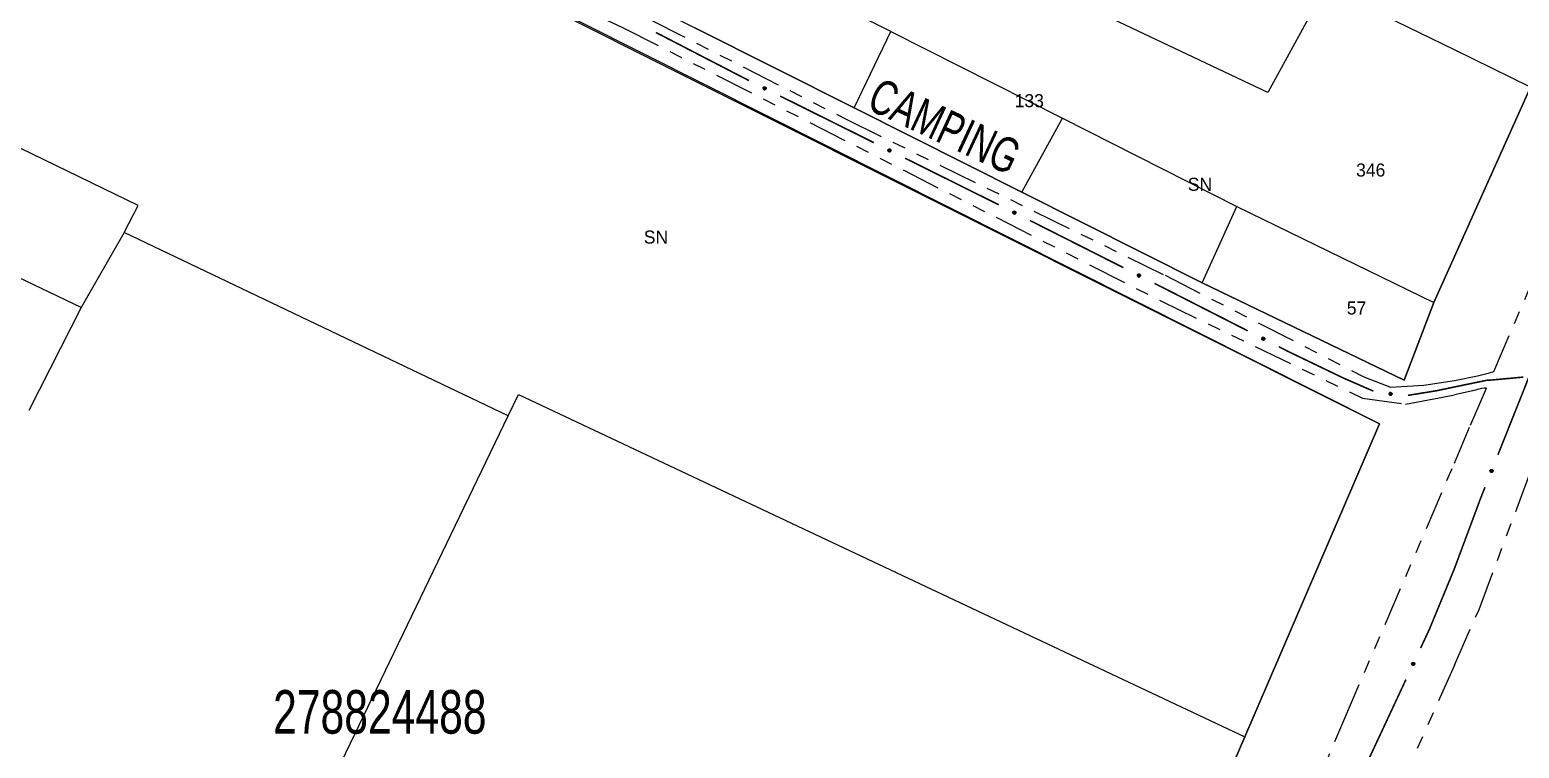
# Model space of a CAD drawing. Extents: x 204373 to 205952, y 4873300 to 4875179.
# Drawn here: x 204474 to 204644.8, y 4873753.9 to 4873836.3 of the extents above; entities that cross this region are included whole.
import ezdxf
from ezdxf.enums import TextEntityAlignment as Align

# ---------------------------------------------------------------- set-up
doc = ezdxf.new("R2010")
doc.units = 0
doc.header["$LTSCALE"] = 1.5
doc.header["$MEASUREMENT"] = 0
doc.linetypes.add('TRACO_25', pattern=[8, 3, -1, 1, -1, 1, -1])
for name, color, linetype in [('CD_MALHA_LOTES', 7, 'CONTINUOUS'), ('CD_TXT_QUADRA', 255, 'CONTINUOUS'), ('RU-QUADRA', 220, 'CONTINUOUS'), ('SV-EIXO-RUA-N-PAV', 6, 'CONTINUOUS'), ('SV-RUA-NAO-PAV', 7, 'CONTINUOUS'), ('SV-TXT-RUA-N-PAV', 7, 'CONTINUOUS'), ('Th_NmrPort', 1, 'CONTINUOUS')]:
    doc.layers.add(name, color=color, linetype=linetype)
doc.styles.add('ARIAL', font='ARIAL.SHX')

msp = doc.modelspace()

# ---------------------------------------------------------------- linework, layer by layer
at = {"layer": 'CD_MALHA_LOTES', "linetype": 'Continuous', "flags": 128}
for points in [[(204453.132523, 4873879.181), (204628.82, 4873791.12)], [(204572.78627, 4873836.133402), (204557.224262, 4873844.015055)], [(204615.996631, 4873829.143354), (204583.264125, 4873844.671931)], [(204486.44, 4873816.16), (204433.867076, 4873841.740802)], [(204622.597779, 4873841.278631), (204615.996631, 4873829.143354)], [(204637.392498, 4873834.024985), (204622.597779, 4873841.278631)], [(204568.548327, 4873827.385403), (204550.352572, 4873836.534444)], [(204568.548327, 4873827.385403), (204572.78627, 4873836.133402)], [(204572.78627, 4873836.133402), (204592.438635, 4873826.180114)], [(204646.117851, 4873829.747066), (204637.392498, 4873834.024985)], [(204479.915716, 4873804.4742), (204427.737161, 4873829.440694)], [(204646.117851, 4873829.747066), (204637.392155, 4873810.309864)], [(204587.802019, 4873817.704417), (204568.548327, 4873827.385403)], [(204587.802019, 4873817.704417), (204592.438635, 4873826.180114)], [(204592.438635, 4873826.180114), (204612.430937, 4873816.05466)], [(204608.482991, 4873807.305779), (204587.802019, 4873817.704417)], [(204484.84603, 4873813.054515), (204486.44, 4873816.16)], [(204608.482991, 4873807.305779), (204612.430937, 4873816.05466)], [(204612.430937, 4873816.05466), (204635.023667, 4873805.033863)], [(204484.84603, 4873813.054515), (204479.915716, 4873804.4742)], [(204528.874904, 4873792.034901), (204484.84603, 4873813.054515)], [(204637.392155, 4873810.309864), (204635.023667, 4873805.033863)], [(204631.642942, 4873796.13722), (204608.482991, 4873807.305779)], [(204479.915716, 4873804.4742), (204473.90118, 4873792.667887)], [(204635.023667, 4873805.033863), (204631.642942, 4873796.13722)], [(204528.874904, 4873792.034901), (204530.07, 4873794.5)], [(204530.07, 4873794.5), (204613.35, 4873755.22)], [(204485.64, 4873702.23), (204528.874904, 4873792.034901)], [(204628.82, 4873791.12), (204613.35, 4873755.22)], [(204613.35, 4873755.22), (204583.76, 4873686.77), (204580.598666, 4873680.431181), (204567.786327, 4873672.075307), (204553.024285, 4873671.518249), (204542.161649, 4873674.582069), (204485.64, 4873702.23)]]:
    msp.add_lwpolyline(points, dxfattribs=at)
at = {"layer": 'RU-QUADRA', "linetype": 'Continuous', "flags": 128}
for points in [[(204583.76, 4873686.77), (204613.35, 4873755.22), (204628.82, 4873791.12), (204516.180958, 4873847.809665), (204478.532271, 4873866.542716), (204459.62789, 4873875.949067), (204453.132523, 4873879.181), (204433.867076, 4873841.740802), (204427.737161, 4873829.440694), (204424.615306, 4873823.176472), (204422.108421, 4873818.146229), (204419.088319, 4873812.086182), (204418.258624, 4873810.421341), (204413.07, 4873800.01), (204415.34, 4873798.89), (204405.81008, 4873779.607378), (204405.096641, 4873779.94831), (204389.556508, 4873747.466141)], [(204465.409049, 4873879.245056), (204475.923718, 4873873.958156), (204488.767215, 4873867.500293), (204497.979534, 4873862.86823), (204522.795058, 4873850.39069), (204550.352572, 4873836.534444), (204568.548327, 4873827.385403), (204587.802019, 4873817.704417), (204608.482991, 4873807.305779), (204631.642942, 4873796.13722), (204635.023667, 4873805.033863), (204637.392155, 4873810.309864), (204646.117851, 4873829.747066)]]:
    msp.add_lwpolyline(points, dxfattribs=at)
at = {"layer": 'SV-EIXO-RUA-N-PAV', "const_width": 0.18}
for points in [[(204545.835475, 4873836.018424), (204555.606297, 4873830.9656)], [(204555.606297, 4873830.9656), (204556.364899, 4873830.573301)], [(204556.364899, 4873830.573301), (204556.495587, 4873830.508289)], [(204560.076924, 4873828.72671), (204570.820936, 4873823.381973)], [(204574.402273, 4873821.600394), (204575.040279, 4873821.28301)], [(204575.040279, 4873821.28301), (204585.144487, 4873816.252045)], [(204588.718198, 4873814.455253), (204599.42844, 4873809.043163)], [(204602.998521, 4873807.239133), (204603.891041, 4873806.788125)], [(204603.891041, 4873806.788125), (204604.190937, 4873806.636583)], [(204604.190937, 4873806.636583), (204613.690539, 4873801.791148)], [(204617.253784, 4873799.973653), (204618.144595, 4873799.51928)], [(204618.144595, 4873799.51928), (204618.315971, 4873799.431867)], [(204618.315971, 4873799.431867), (204624.449646, 4873796.478616)], [(204624.449646, 4873796.478616), (204624.714895, 4873796.350903)], [(204624.714895, 4873796.350903), (204628.11181, 4873794.870197)], [(204635.380973, 4873794.923903), (204636.983185, 4873795.262035)], [(204636.983185, 4873795.262035), (204637.4, 4873795.35)], [(204637.4, 4873795.35), (204640.337862, 4873795.957424)], [(204640.337862, 4873795.957424), (204641.118782, 4873796.118884)], [(204641.118782, 4873796.118884), (204641.321154, 4873796.127684)], [(204641.321154, 4873796.127684), (204641.555045, 4873796.137852)], [(204641.555045, 4873796.137852), (204645.305079, 4873796.483053)], [(204645.963183, 4873796.543632), (204642.39065, 4873787.570758)], [(204632.062209, 4873794.383353), (204635.02319, 4873794.865629)], [(204635.02319, 4873794.865629), (204635.380973, 4873794.923903)], [(204640.911022, 4873783.854483), (204640.541115, 4873782.925414)], [(204640.392685, 4873782.552614), (204637.392266, 4873774.49434)], [(204640.541115, 4873782.925414), (204640.392685, 4873782.552614)], [(204634.527415, 4873767.543649), (204637.052261, 4873773.667747)], [(204637.052261, 4873773.667747), (204637.384968, 4873774.474738)], [(204637.392266, 4873774.49434), (204637.384968, 4873774.474738)], [(204633.523186, 4873765.390473), (204634.368552, 4873767.203029)], [(204634.368552, 4873767.203029), (204634.527415, 4873767.543649)], [(204626.760263, 4873750.89003), (204631.832455, 4873761.765362)]]:
    msp.add_lwpolyline(points, dxfattribs=at)
at = {"layer": 'SV-EIXO-RUA-N-PAV'}
for points in [[(204558.206643, 4873829.780053), (204558.252784, 4873829.796269), (204558.295757, 4873829.80077), (204558.332679, 4873829.794208), (204558.363794, 4873829.779903), (204558.393978, 4873829.761682), (204558.420356, 4873829.736598), (204558.443467, 4873829.702272), (204558.460058, 4873829.656099), (204558.461776, 4873829.611775), (204558.45728, 4873829.575233), (204558.444231, 4873829.541929), (204558.426039, 4873829.512903), (204558.399077, 4873829.486365), (204558.364062, 4873829.463284), (204558.31723, 4873829.447724), (204558.27507, 4873829.4436), (204558.239524, 4873829.450885), (204558.206126, 4873829.464215), (204558.175534, 4873829.483187), (204558.149782, 4873829.507959), (204558.126607, 4873829.543256), (204558.111862, 4873829.589682), (204558.107269, 4873829.631684), (204558.114052, 4873829.667323), (204558.127917, 4873829.699908), (204558.145824, 4873829.730405), (204558.169935, 4873829.757971), (204558.206643, 4873829.780053)], [(204572.531991, 4873822.653737), (204572.578133, 4873822.669953), (204572.621106, 4873822.674454), (204572.658028, 4873822.667893), (204572.689143, 4873822.653587), (204572.719327, 4873822.635366), (204572.745705, 4873822.610282), (204572.768815, 4873822.575956), (204572.785407, 4873822.529783), (204572.787125, 4873822.485459), (204572.782629, 4873822.448917), (204572.76958, 4873822.415613), (204572.751388, 4873822.386588), (204572.724426, 4873822.360049), (204572.689411, 4873822.336968), (204572.642579, 4873822.321409), (204572.600419, 4873822.317284), (204572.564873, 4873822.324569), (204572.531475, 4873822.3379), (204572.500883, 4873822.356871), (204572.475131, 4873822.381643), (204572.451956, 4873822.41694), (204572.437211, 4873822.463366), (204572.432618, 4873822.505368), (204572.439401, 4873822.541007), (204572.453266, 4873822.573593), (204572.471173, 4873822.604089), (204572.495284, 4873822.631655), (204572.531991, 4873822.653737)], [(204586.854567, 4873815.520319), (204586.90081, 4873815.536244), (204586.94381, 4873815.540476), (204586.98069, 4873815.533683), (204587.011715, 4873815.519182), (204587.041784, 4873815.500772), (204587.068004, 4873815.475522), (204587.090898, 4873815.441052), (204587.1072, 4873815.394776), (204587.108639, 4873815.350442), (204587.103914, 4873815.313929), (204587.090656, 4873815.280708), (204587.072282, 4873815.251797), (204587.045154, 4873815.225428), (204587.009995, 4873815.202568), (204586.963066, 4873815.187302), (204586.920882, 4873815.183443), (204586.885382, 4873815.190951), (204586.852068, 4873815.204491), (204586.821596, 4873815.223654), (204586.796, 4873815.248587), (204586.773047, 4873815.284028), (204586.758594, 4873815.330547), (204586.754264, 4873815.372577), (204586.761271, 4873815.408172), (204586.77534, 4873815.44067), (204586.793438, 4873815.471053), (204586.817722, 4873815.498467), (204586.854567, 4873815.520319)], [(204601.13489, 4873808.304198), (204601.181133, 4873808.320124), (204601.224133, 4873808.324355), (204601.261013, 4873808.317562), (204601.292037, 4873808.303061), (204601.322106, 4873808.284651), (204601.348326, 4873808.259402), (204601.371221, 4873808.224931), (204601.387522, 4873808.178656), (204601.388962, 4873808.134321), (204601.384236, 4873808.097808), (204601.370978, 4873808.064587), (204601.352604, 4873808.035676), (204601.325476, 4873808.009307), (204601.290317, 4873807.986447), (204601.243388, 4873807.971182), (204601.201204, 4873807.967323), (204601.165704, 4873807.97483), (204601.13239, 4873807.98837), (204601.101918, 4873808.007533), (204601.076322, 4873808.032467), (204601.053369, 4873808.067908), (204601.038916, 4873808.114426), (204601.034587, 4873808.156456), (204601.041594, 4873808.192052), (204601.055662, 4873808.22455), (204601.073761, 4873808.254933), (204601.098045, 4873808.282347), (204601.13489, 4873808.304198)], [(204615.394187, 4873801.045746), (204615.440489, 4873801.061497), (204615.483505, 4873801.065566), (204615.520359, 4873801.058634), (204615.551329, 4873801.044016), (204615.581328, 4873801.025493), (204615.607453, 4873801.000145), (204615.630217, 4873800.965588), (204615.646343, 4873800.919251), (204615.647616, 4873800.874912), (204615.642752, 4873800.838417), (204615.629369, 4873800.805246), (204615.610886, 4873800.776405), (204615.583659, 4873800.750138), (204615.548414, 4873800.727411), (204615.501428, 4873800.712323), (204615.459229, 4873800.708623), (204615.423758, 4873800.716264), (204615.390495, 4873800.72993), (204615.360095, 4873800.749208), (204615.334594, 4873800.774238), (204615.311775, 4873800.809765), (204615.297497, 4873800.856338), (204615.293327, 4873800.898384), (204615.300468, 4873800.933953), (204615.314659, 4873800.966397), (204615.332872, 4873800.996712), (204615.357259, 4873801.024034), (204615.394187, 4873801.045746)], [(204629.943821, 4873794.684447), (204629.981483, 4873794.71565), (204630.020232, 4873794.734766), (204630.057139, 4873794.741408), (204630.091284, 4873794.738772), (204630.125912, 4873794.732142), (204630.159349, 4873794.717755), (204630.192924, 4873794.693566), (204630.22449, 4873794.656006), (204630.241463, 4873794.615024), (204630.24991, 4873794.579188), (204630.249213, 4873794.543426), (204630.242208, 4873794.509895), (204630.226115, 4873794.475656), (204630.201269, 4873794.441871), (204630.162733, 4873794.411044), (204630.124616, 4873794.392564), (204630.088748, 4873794.387078), (204630.0528, 4873794.388007), (204630.017529, 4873794.395199), (204629.984787, 4873794.409511), (204629.950816, 4873794.434588), (204629.920894, 4873794.473027), (204629.902028, 4873794.510833), (204629.896039, 4873794.546614), (204629.897751, 4873794.581985), (204629.903979, 4873794.616798), (204629.917042, 4873794.651012), (204629.943821, 4873794.684447)], [(204641.806257, 4873785.80539), (204641.826229, 4873785.760745), (204641.834265, 4873785.718291), (204641.830776, 4873785.680953), (204641.81909, 4873785.648763), (204641.803425, 4873785.617177), (204641.780605, 4873785.588817), (204641.748306, 4873785.56295), (204641.703662, 4873785.5426), (204641.659631, 4873785.537226), (204641.622842, 4873785.538689), (204641.588574, 4873785.548942), (204641.558145, 4873785.564674), (204641.52947, 4873785.589351), (204641.503576, 4873785.62234), (204641.4842, 4873785.667726), (204641.476607, 4873785.709401), (204641.48093, 4873785.745427), (204641.491456, 4873785.779812), (204641.507836, 4873785.811867), (204641.530396, 4873785.839578), (204641.563657, 4873785.865589), (204641.608707, 4873785.884119), (204641.650186, 4873785.892167), (204641.686263, 4873785.888351), (204641.719883, 4873785.877225), (204641.751754, 4873785.861899), (204641.781218, 4873785.840147), (204641.806257, 4873785.80539)], [(204632.517326, 4873763.494232), (204632.499952, 4873763.539951), (204632.494369, 4873763.582796), (204632.499998, 4873763.619872), (204632.513514, 4873763.651338), (204632.530968, 4873763.681971), (204632.55538, 4873763.708974), (204632.589112, 4873763.732942), (204632.634852, 4873763.750692), (204632.679119, 4873763.753527), (204632.715763, 4873763.749953), (204632.749385, 4873763.737748), (204632.77886, 4873763.720294), (204632.80607, 4873763.694009), (204632.830025, 4873763.659587), (204632.846761, 4873763.613162), (204632.851946, 4873763.57112), (204632.84556, 4873763.535402), (204632.833076, 4873763.501678), (204632.814882, 4873763.470617), (204632.790766, 4873763.444249), (204632.756066, 4873763.420192), (204632.710025, 4873763.404281), (204632.668152, 4873763.398631), (204632.632354, 4873763.404513), (204632.599429, 4873763.417552), (204632.568491, 4873763.434685), (204632.540326, 4873763.458094), (204632.517326, 4873763.494232)]]:
    msp.add_lwpolyline(points, close=True, dxfattribs=at)
for points in [[(204558.107269, 4873829.631684), (204558.426039, 4873829.512903)], [(204558.111063, 4873829.60882), (204558.407856, 4873829.500801)], [(204558.111862, 4873829.589682), (204558.399077, 4873829.486365)], [(204558.113425, 4873829.647269), (204558.432209, 4873829.528311)], [(204558.114052, 4873829.667323), (204558.444231, 4873829.541929)], [(204558.123118, 4873829.682072), (204558.448017, 4873829.557024)], [(204558.123354, 4873829.566128), (204558.378616, 4873829.475722)], [(204558.126607, 4873829.543256), (204558.364062, 4873829.463284)], [(204558.127917, 4873829.699908), (204558.45728, 4873829.575233)], [(204558.140749, 4873829.714451), (204558.455868, 4873829.597316)], [(204558.144185, 4873829.525285), (204558.333493, 4873829.458544)], [(204558.145824, 4873829.730405), (204558.461776, 4873829.611775)], [(204558.149782, 4873829.507959), (204558.31723, 4873829.447724)], [(204558.162052, 4873829.741954), (204558.457009, 4873829.636373)], [(204558.166827, 4873829.494209), (204558.290188, 4873829.448082)], [(204558.169935, 4873829.757971), (204558.460058, 4873829.656099)], [(204558.175534, 4873829.483187), (204558.27507, 4873829.4436)], [(204558.188241, 4873829.767027), (204558.447769, 4873829.679071)], [(204558.206643, 4873829.780053), (204558.443467, 4873829.702272)], [(204558.232135, 4873829.787864), (204558.425102, 4873829.722351)], [(204558.252784, 4873829.796269), (204558.420356, 4873829.736598)], [(204558.27727, 4873829.79894), (204558.398802, 4873829.752199)], [(204558.295757, 4873829.80077), (204558.393978, 4873829.761682)], [(204572.453266, 4873822.573593), (204572.782629, 4873822.448917)], [(204572.466098, 4873822.588135), (204572.781217, 4873822.471)], [(204572.471173, 4873822.604089), (204572.787125, 4873822.485459)], [(204572.487401, 4873822.615639), (204572.782358, 4873822.510057)], [(204572.495284, 4873822.631655), (204572.785407, 4873822.529783)], [(204572.51359, 4873822.640711), (204572.773118, 4873822.552755)], [(204572.531991, 4873822.653737), (204572.768815, 4873822.575956)], [(204572.557484, 4873822.661549), (204572.750451, 4873822.596035)], [(204572.578133, 4873822.669953), (204572.745705, 4873822.610282)], [(204572.602619, 4873822.672624), (204572.724151, 4873822.625883)], [(204572.621106, 4873822.674454), (204572.719327, 4873822.635366)], [(204572.432618, 4873822.505368), (204572.751388, 4873822.386588)], [(204572.436411, 4873822.482504), (204572.733205, 4873822.374485)], [(204572.437211, 4873822.463366), (204572.724426, 4873822.360049)], [(204572.438774, 4873822.520953), (204572.757558, 4873822.401995)], [(204572.439401, 4873822.541007), (204572.76958, 4873822.415613)], [(204572.448467, 4873822.555756), (204572.773366, 4873822.430709)], [(204572.448703, 4873822.439812), (204572.703965, 4873822.349406)], [(204572.451956, 4873822.41694), (204572.689411, 4873822.336968)], [(204572.469534, 4873822.398969), (204572.658842, 4873822.332228)], [(204572.475131, 4873822.381643), (204572.642579, 4873822.321409)], [(204572.492176, 4873822.367893), (204572.615537, 4873822.321766)], [(204572.500883, 4873822.356871), (204572.600419, 4873822.317284)], [(204586.754264, 4873815.372577), (204587.072282, 4873815.251797)], [(204586.757914, 4873815.349689), (204587.054024, 4873815.239809)], [(204586.758594, 4873815.330547), (204587.045154, 4873815.225428)], [(204586.760518, 4873815.388123), (204587.078549, 4873815.267166)], [(204586.761271, 4873815.408172), (204587.090656, 4873815.280708)], [(204586.769937, 4873815.306921), (204587.024626, 4873815.214914)], [(204586.77043, 4873815.422864), (204587.094537, 4873815.295779)], [(204586.773047, 4873815.284028), (204587.009995, 4873815.202568)], [(204586.77534, 4873815.44067), (204587.103914, 4873815.313929)], [(204586.788264, 4873815.455131), (204587.102641, 4873815.33602)], [(204586.790512, 4873815.265948), (204586.979397, 4873815.19802)], [(204586.793438, 4873815.471053), (204587.108639, 4873815.350442)], [(204586.796, 4873815.248587), (204586.963066, 4873815.187302)], [(204586.809738, 4873815.482501), (204587.104027, 4873815.37507)], [(204586.812958, 4873815.23473), (204586.936027, 4873815.18783)], [(204586.817722, 4873815.498467), (204587.1072, 4873815.394776)], [(204586.821596, 4873815.223654), (204586.920882, 4873815.183443)], [(204586.836084, 4873815.507409), (204587.095055, 4873815.417825)], [(204586.854567, 4873815.520319), (204587.090898, 4873815.441052)], [(204586.880109, 4873815.52797), (204587.072661, 4873815.461247)], [(204586.90081, 4873815.536244), (204587.068004, 4873815.475522)], [(204586.925312, 4873815.538762), (204587.046548, 4873815.491259)], [(204586.94381, 4873815.540476), (204587.041784, 4873815.500772)], [(204601.034587, 4873808.156456), (204601.352604, 4873808.035676)], [(204601.038237, 4873808.133568), (204601.334346, 4873808.023689)], [(204601.038916, 4873808.114426), (204601.325476, 4873808.009307)], [(204601.040841, 4873808.172002), (204601.358872, 4873808.051045)], [(204601.041594, 4873808.192052), (204601.370978, 4873808.064587)], [(204601.05026, 4873808.090801), (204601.304949, 4873807.998794)], [(204601.050752, 4873808.206744), (204601.374859, 4873808.079659)], [(204601.053369, 4873808.067908), (204601.290317, 4873807.986447)], [(204601.055662, 4873808.22455), (204601.384236, 4873808.097808)], [(204601.068586, 4873808.239011), (204601.382963, 4873808.1199)], [(204601.070834, 4873808.049827), (204601.259719, 4873807.981899)], [(204601.073761, 4873808.254933), (204601.388962, 4873808.134321)], [(204601.076322, 4873808.032467), (204601.243388, 4873807.971182)], [(204601.090061, 4873808.26638), (204601.38435, 4873808.158949)], [(204601.09328, 4873808.01861), (204601.216349, 4873807.971709)], [(204601.098045, 4873808.282347), (204601.387522, 4873808.178656)], [(204601.101918, 4873808.007533), (204601.201204, 4873807.967323)], [(204601.116407, 4873808.291288), (204601.375377, 4873808.201704)], [(204601.13489, 4873808.304198), (204601.371221, 4873808.224931)], [(204601.160431, 4873808.311849), (204601.352983, 4873808.245126)], [(204601.181133, 4873808.320124), (204601.348326, 4873808.259402)], [(204601.205635, 4873808.322642), (204601.32687, 4873808.275139)], [(204601.224133, 4873808.324355), (204601.322106, 4873808.284651)], [(204615.293327, 4873800.898384), (204615.610886, 4873800.776405)], [(204615.29689, 4873800.875483), (204615.592583, 4873800.764486)], [(204615.297497, 4873800.856338), (204615.583659, 4873800.750138)], [(204615.299639, 4873800.913907), (204615.617211, 4873800.79175)], [(204615.300468, 4873800.933953), (204615.629369, 4873800.805246)], [(204615.308752, 4873800.83267), (204615.563092, 4873800.739702)], [(204615.309682, 4873800.94861), (204615.633307, 4873800.820302)], [(204615.311775, 4873800.809765), (204615.548414, 4873800.727411)], [(204615.314659, 4873800.966397), (204615.642752, 4873800.838417)], [(204615.327637, 4873800.98081), (204615.641563, 4873800.860513)], [(204615.329171, 4873800.791619), (204615.517799, 4873800.722978)], [(204615.332872, 4873800.996712), (204615.647616, 4873800.874912)], [(204615.334594, 4873800.774238), (204615.501428, 4873800.712323)], [(204615.349215, 4873801.008098), (204615.643097, 4873800.899557)], [(204615.351499, 4873800.760317), (204615.47439, 4873800.712952)], [(204615.357259, 4873801.024034), (204615.646343, 4873800.919251)], [(204615.360095, 4873800.749208), (204615.459229, 4873800.708623)], [(204615.375655, 4873801.032906), (204615.634286, 4873800.942345)], [(204615.394187, 4873801.045746), (204615.630217, 4873800.965588)], [(204615.419757, 4873801.053301), (204615.612056, 4873800.985851)], [(204615.440489, 4873801.061497), (204615.607453, 4873801.000145)], [(204615.465001, 4873801.063923), (204615.586056, 4873801.015962)], [(204615.483505, 4873801.065566), (204615.581328, 4873801.025493)], [(204629.896039, 4873794.546614), (204630.249213, 4873794.543426)], [(204629.897751, 4873794.581985), (204630.24991, 4873794.579188)], [(204629.899432, 4873794.563592), (204630.247532, 4873794.558898)], [(204629.902028, 4873794.510833), (204630.242208, 4873794.509895)], [(204629.902402, 4873794.527586), (204630.242656, 4873794.526486)], [(204629.903979, 4873794.616798), (204630.241463, 4873794.615024)], [(204629.904748, 4873794.600074), (204630.240933, 4873794.599414)], [(204629.913511, 4873794.490701), (204630.229346, 4873794.492241)], [(204629.915198, 4873794.633256), (204630.228466, 4873794.636446)], [(204629.917042, 4873794.651012), (204630.22449, 4873794.656006)], [(204629.920894, 4873794.473027), (204630.226115, 4873794.475656)], [(204629.931074, 4873794.665851), (204630.205001, 4873794.673294)], [(204629.939837, 4873794.454916), (204630.21061, 4873794.458582)], [(204629.943821, 4873794.684447), (204630.192924, 4873794.693566)], [(204629.950816, 4873794.434588), (204630.201269, 4873794.441871)], [(204629.965026, 4873794.70061), (204630.168739, 4873794.706036)], [(204629.973532, 4873794.423823), (204630.174238, 4873794.42683)], [(204629.981483, 4873794.71565), (204630.159349, 4873794.717755)], [(204629.984787, 4873794.409511), (204630.162733, 4873794.411044)], [(204630.003525, 4873794.726642), (204630.133723, 4873794.724919)], [(204630.005541, 4873794.402521), (204630.137243, 4873794.402007)], [(204630.017529, 4873794.395199), (204630.124616, 4873794.392564)], [(204630.020232, 4873794.734766), (204630.125912, 4873794.732142)], [(204641.507836, 4873785.811867), (204641.476607, 4873785.709401)], [(204641.518101, 4873785.821455), (204641.482323, 4873785.694705)], [(204641.530396, 4873785.839578), (204641.4842, 4873785.667726)], [(204641.5472, 4873785.846587), (204641.496326, 4873785.652412)], [(204641.563657, 4873785.865589), (204641.503576, 4873785.62234)], [(204641.586183, 4873785.870721), (204641.517174, 4873785.608863)], [(204641.608707, 4873785.884119), (204641.52947, 4873785.589351)], [(204641.627713, 4873785.886497), (204641.544582, 4873785.581795)], [(204641.650186, 4873785.892167), (204641.558145, 4873785.564674)], [(204641.666226, 4873785.887319), (204641.57401, 4873785.559797)], [(204641.686263, 4873785.888351), (204641.588574, 4873785.548942)], [(204641.701711, 4873785.880534), (204641.603931, 4873785.546415)], [(204641.719883, 4873785.877225), (204641.622842, 4873785.538689)], [(204641.735435, 4873785.865638), (204641.644733, 4873785.54192)], [(204641.751754, 4873785.861899), (204641.659631, 4873785.537226)], [(204641.764605, 4873785.846681), (204641.683752, 4873785.544009)], [(204641.781218, 4873785.840147), (204641.703662, 4873785.5426)], [(204641.791756, 4873785.822653), (204641.72554, 4873785.556745)], [(204641.806257, 4873785.80539), (204641.748306, 4873785.56295)], [(204641.816148, 4873785.780629), (204641.7668, 4873785.58291)], [(204641.826229, 4873785.760745), (204641.780605, 4873785.588817)], [(204641.830914, 4873785.736564), (204641.794373, 4873785.611586)], [(204641.834265, 4873785.718291), (204641.803425, 4873785.617177)], [(204632.494369, 4873763.582796), (204632.530968, 4873763.681971)], [(204632.496664, 4873763.564361), (204632.540326, 4873763.687033)], [(204632.499952, 4873763.539951), (204632.55538, 4873763.708974)], [(204632.508874, 4873763.51952), (204632.569502, 4873763.714078)], [(204632.517326, 4873763.494232), (204632.589112, 4873763.732942)], [(204632.530811, 4873763.476165), (204632.612197, 4873763.737828)], [(204632.540326, 4873763.458094), (204632.634852, 4873763.750692)], [(204632.556536, 4873763.450616), (204632.654648, 4873763.748142)], [(204632.568491, 4873763.434685), (204632.679119, 4873763.753527)], [(204632.584568, 4873763.430014), (204632.693722, 4873763.747986)], [(204632.599429, 4873763.417552), (204632.715763, 4873763.749953)], [(204632.617381, 4873763.413205), (204632.734199, 4873763.741153)], [(204632.632354, 4873763.404513), (204632.749385, 4873763.737748)], [(204632.652417, 4873763.404392), (204632.763301, 4873763.726074)], [(204632.668152, 4873763.398631), (204632.77886, 4873763.720294)], [(204632.690914, 4873763.402999), (204632.791416, 4873763.702422)], [(204632.710025, 4873763.404281), (204632.80607, 4873763.694009)], [(204632.733282, 4873763.416363), (204632.817225, 4873763.673823)], [(204632.756066, 4873763.420192), (204632.830025, 4873763.659587)], [(204632.773587, 4873763.438217), (204632.835535, 4873763.629148)], [(204632.790766, 4873763.444249), (204632.846761, 4873763.613162)], [(204632.804083, 4873763.461635), (204632.847085, 4873763.58612)], [(204632.814882, 4873763.470617), (204632.851946, 4873763.57112)]]:
    msp.add_lwpolyline(points, dxfattribs=at)
at = {"layer": 'SV-RUA-NAO-PAV', "linetype": 'TRACO_25'}
for points in [[(204637.391477, 4873763.448277, 10.187946), (204640.23, 4873769.83, 10.859032), (204652.743476, 4873803.368422, 11.179985), (204667.771832, 4873847.062385, 10.716949), (204679.819841, 4873877.07137, 10.741685), (204695.660776, 4873915.828422, 11.285881), (204697.784955, 4873921.025521, 11.285881), (204711.921372, 4873957.153959, 11.384827), (204719.680515, 4873967.654807, 11.483771), (204729.919346, 4873975.780287, 11.582716), (204733.044681, 4873977.837402, 11.607452), (204740.960196, 4873981.505467, 11.607452), (204752.8285, 4873983.555204, 11.459035), (204761.6179, 4873982.329703, 11.384827), (204767.87947, 4873977.203872, 11.384827), (204770.535288, 4873972.078191, 11.459035), (204770.234044, 4873966.158563, 11.459035)], [(204449.86355, 4873886.374673, 10.64274), (204449.984716, 4873885.636853, 10.64274), (204450.851992, 4873884.962304, 10.64274), (204452.154375, 4873884.331614, 10.741685), (204485.287494, 4873867.278342, 10.939574), (204524.502397, 4873847.768644, 10.939574), (204534.44, 4873842.96, 11.510664), (204567.62623, 4873826.073361, 11.549567), (204604.21, 4873808.17, 11.549567), (204627.02, 4873796.52, 11.384228), (204630.05, 4873795.34, 11.316147), (204633.891988, 4873795.549846, 11.131355), (204637.391949, 4873796.092534, 11.131355)], [(204447.761933, 4873881.829814, 10.692212), (204448.924711, 4873882.456839, 10.84063), (204450.101717, 4873882.331477, 10.84063), (204467.381884, 4873873.904822, 11.03852), (204518.367096, 4873847.798888, 11.03852), (204542.07, 4873836.56, 11.656552), (204603.74, 4873805.22, 11.520391), (204626.87, 4873794.05, 11.35505), (204631.79, 4873793.38, 11.179985), (204635.637041, 4873794.10828, 11.082726), (204637.391925, 4873794.447731, 11.014646)], [(204637.391949, 4873796.092534, 11.131355), (204640.037608, 4873796.631019, 11.014646), (204641.422269, 4873796.953475, 11.014646), (204641.91698, 4873797.122861, 11.014646), (204657.23, 4873832.76, 11.257792), (204656.91, 4873837.3, 11.248066), (204653.42, 4873841.22, 11.432858), (204642.95239, 4873847.184734, 11.744085), (204637.392731, 4873850.110534, 10.791158)], [(204637.391812, 4873786.591688, 10.635337), (204639.23147, 4873790.950115, 10.635337), (204640.369547, 4873793.529758, 10.635337), (204641.090711, 4873795.19993, 10.635337), (204640.796327, 4873795.22739, 10.635337), (204640.511807, 4873795.170486, 10.635337), (204639.468569, 4873794.904935, 10.635337), (204637.956248, 4873794.567988, 11.014646), (204637.391925, 4873794.447731, 11.014646)], [(204541.01, 4873672.22, 10.022607), (204552.15, 4873667.2, 10.187946), (204558.63, 4873666.59, 10.06151), (204568.32, 4873668.52, 9.993429), (204580.8, 4873673.86, 9.993429), (204591.89, 4873682.65, 10.207398), (204595.58, 4873688.39, 9.886445), (204624.70376, 4873757.063491, 10.635337), (204637.391812, 4873786.591688, 10.635337)], [(204637.391477, 4873763.448277, 10.187946), (204614.45, 4873711.87, 10.187946), (204614.77, 4873709.77, 10.149043), (204617.85, 4873711.48, 10.149043), (204637.391034, 4873732.840837, 10.401916)]]:
    msp.add_polyline3d(points, dxfattribs=at)

# ---------------------------------------------------------------- texts
at = {"layer": 'CD_TXT_QUADRA', "style": 'ARIAL', "width": 0.7}
msp.add_text('278824488', height=5, dxfattribs=at).set_placement((204501.93, 4873755.57, 18.989853))
at = {"layer": 'SV-TXT-RUA-N-PAV', "style": 'ARIAL', "width": 0.7}
msp.add_text('CAMPING', height=4, rotation=335, dxfattribs=at).set_placement((204569.833569, 4873827.322318))
at = {"layer": 'Th_NmrPort', "color": 1}
for s, p in [('133', (204586.973132, 4873828.196522)), ('346', (204626.12616, 4873820.243033)), ('SN', (204606.820541, 4873818.603607)), ('SN', (204544.435685, 4873812.549355)), ('57', (204625.058563, 4873804.407008))]:
    msp.add_text(s, height=1.5, dxfattribs=at).set_placement(p, align=Align.MIDDLE_LEFT)

doc.saveas('drawing.dxf')
